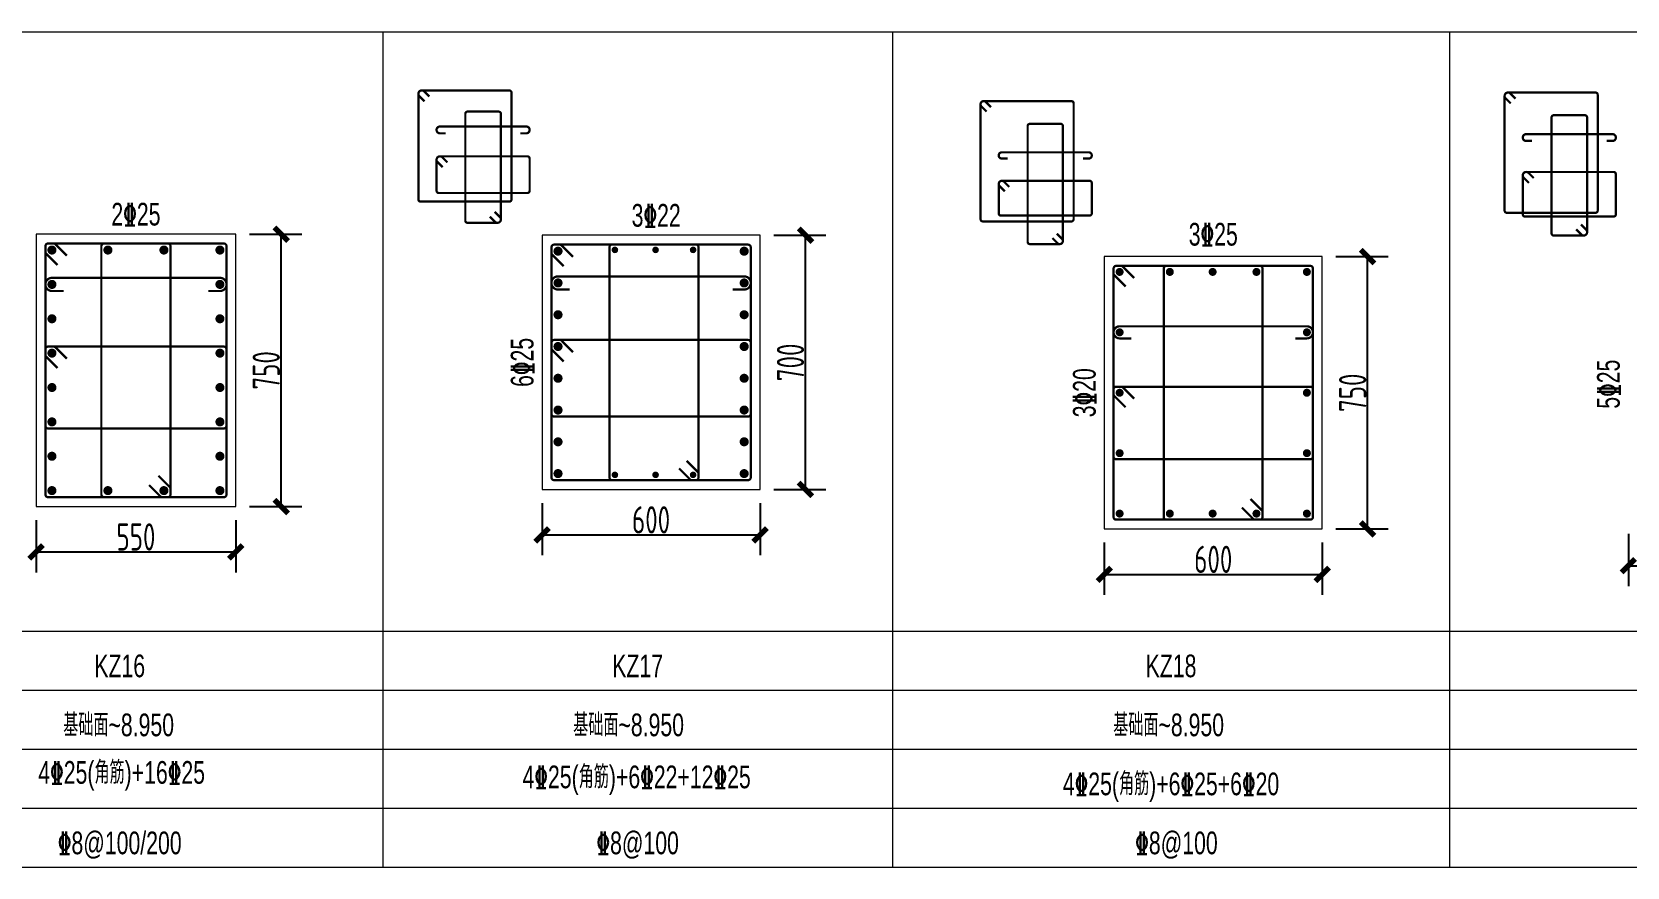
# Model space of a CAD drawing. Extents: x -695511 to 885008, y -751583 to -95266.
# Drawn here: x 273576 to 291143, y -255736 to -246536 of the extents above; entities that cross this region are included whole.
import ezdxf
from ezdxf.enums import TextEntityAlignment as Align

# ---------------------------------------------------------------- set-up
doc = ezdxf.new("R2010")
doc.units = 0
doc.header["$LTSCALE"] = 1000
doc.header["$MEASUREMENT"] = 0
for name, color, linetype, lineweight in [('柱原位标注', 7, 'Continuous', 18), ('柱尺寸标注', 3, 'Continuous', 18), ('柱截面轮廓', 7, 'Continuous', 18), ('柱箍筋', 1, 'Continuous', 25), ('柱纵筋', 1, 'Continuous', 70), ('柱表文字', 7, 'Continuous', 18), ('柱表边线', 253, 'Continuous', 18)]:
    doc.layers.add(name, color=color, linetype=linetype, lineweight=lineweight)
doc.styles.add('样式 1', font='GS_TXT.shx', dxfattribs={"width": 0.7, "height": 375, "bigfont": 'yjkchn.shx'})
doc.styles.add('盈建科标注', font='yjkeng.shx', dxfattribs={"width": 0.7, "height": 300, "bigfont": 'yjkchn.shx'})
doc.dimstyles.new('盈建科结构', dxfattribs={"dimscale": 150, "dimtxt": 2.5, "dimasz": 1, "dimexe": 1.5, "dimexo": 1.5, "dimgap": 1, "dimtad": 1, "dimdec": 0, "dimzin": 0, "dimdsep": 46, "dimtxsty": '盈建科标注', "dimblk": 'ARCHTICK', "dimcen": 0.09, "dimclrt": 7, "dimadec": 0, "dimazin": 0, "dimtfac": 1, "dimtdec": 4, "dimtix": 1, "dimtmove": 2, "dimatfit": 3, "dimfxl": 1, "dimtolj": 1, "dimtzin": 0, "dimarcsym": 0})

# ---------------------------------------------------------------- blocks, each defined once
blk = doc.blocks.new('_ArchTick')
at = {"color": 0, "linetype": 'ByBlock', "const_width": 0.4}
blk.add_lwpolyline([(-0.5, -0.5), (0.5, 0.5)], dxfattribs=at)
blk = doc.blocks.new('*D322')
at = {"layer": 'Defpoints', "color": 0, "transparency": 16777216}
for p in [(285386, -252011), (287786, -252011), (287786, -252511)]:
    blk.add_point(p, dxfattribs=at)
at = {"layer": '柱尺寸标注', "color": 0, "lineweight": -2, "transparency": 16777216}
for p, q in [((285386, -252161), (285386, -252736)), ((287786, -252161), (287786, -252736)), ((285386, -252511), (287786, -252511))]:
    blk.add_line(p, q, dxfattribs=at)
at = {"layer": '柱尺寸标注', "color": 0, "linetype": 'ByBlock', "lineweight": -2, "transparency": 16777216, "xscale": 150, "yscale": 150, "zscale": 150, "rotation": 180}
blk.add_blockref('_ArchTick', (285386, -252511), dxfattribs=at)
at = {"layer": '柱尺寸标注', "color": 0, "linetype": 'ByBlock', "lineweight": -2, "transparency": 16777216, "xscale": 150, "yscale": 150, "zscale": 150}
blk.add_blockref('_ArchTick', (287786, -252511), dxfattribs=at)
at = {"layer": '柱尺寸标注', "color": 7, "lineweight": 18, "transparency": 16777216, "insert": (286586, -252346), "char_height": 300, "attachment_point": 5, "style": '盈建科标注'}
blk.add_mtext('\\A1;600', dxfattribs=at)
blk = doc.blocks.new('*D323')
at = {"layer": 'Defpoints', "color": 0, "transparency": 16777216}
for p in [(287786, -249011), (288286, -249011), (287786, -252011)]:
    blk.add_point(p, dxfattribs=at)
at = {"layer": '柱尺寸标注', "color": 0, "lineweight": -2, "transparency": 16777216}
for p, q in [((287936, -249011), (288511, -249011)), ((288286, -252011), (288286, -249011)), ((287936, -252011), (288511, -252011))]:
    blk.add_line(p, q, dxfattribs=at)
at = {"layer": '柱尺寸标注', "color": 0, "linetype": 'ByBlock', "lineweight": -2, "transparency": 16777216, "xscale": 150, "yscale": 150, "zscale": 150}
for p, rotation in [((288286, -249011), 90), ((288286, -252011), 270)]:
    blk.add_blockref('_ArchTick', p, dxfattribs=dict(at, rotation=rotation))
at = {"layer": '柱尺寸标注', "color": 7, "lineweight": 18, "transparency": 16777216, "insert": (288121, -250511), "char_height": 300, "attachment_point": 5, "rotation": 90, "style": '盈建科标注'}
blk.add_mtext('\\A1;750', dxfattribs=at)
blk = doc.blocks.new('*D366')
at = {"layer": 'Defpoints', "color": 0, "transparency": 16777216}
for p in [(273622, -251764), (275822, -251764), (275822, -252264)]:
    blk.add_point(p, dxfattribs=at)
at = {"layer": '柱尺寸标注', "color": 0, "lineweight": -2, "transparency": 16777216}
for p, q in [((273622, -251914), (273622, -252489)), ((275822, -251914), (275822, -252489)), ((273622, -252264), (275822, -252264))]:
    blk.add_line(p, q, dxfattribs=at)
at = {"layer": '柱尺寸标注', "color": 0, "linetype": 'ByBlock', "lineweight": -2, "transparency": 16777216, "xscale": 150, "yscale": 150, "zscale": 150, "rotation": 180}
blk.add_blockref('_ArchTick', (273622, -252264), dxfattribs=at)
at = {"layer": '柱尺寸标注', "color": 0, "linetype": 'ByBlock', "lineweight": -2, "transparency": 16777216, "xscale": 150, "yscale": 150, "zscale": 150}
blk.add_blockref('_ArchTick', (275822, -252264), dxfattribs=at)
at = {"layer": '柱尺寸标注', "color": 7, "lineweight": 18, "transparency": 16777216, "insert": (274722, -252099), "char_height": 300, "attachment_point": 5, "style": '盈建科标注'}
blk.add_mtext('\\A1;550', dxfattribs=at)
blk = doc.blocks.new('*D367')
at = {"layer": 'Defpoints', "color": 0, "transparency": 16777216}
for p in [(275822, -248764), (276322, -248764), (275822, -251764)]:
    blk.add_point(p, dxfattribs=at)
at = {"layer": '柱尺寸标注', "color": 0, "lineweight": -2, "transparency": 16777216}
for p, q in [((275972, -248764), (276547, -248764)), ((276322, -251764), (276322, -248764)), ((275972, -251764), (276547, -251764))]:
    blk.add_line(p, q, dxfattribs=at)
at = {"layer": '柱尺寸标注', "color": 0, "linetype": 'ByBlock', "lineweight": -2, "transparency": 16777216, "xscale": 150, "yscale": 150, "zscale": 150}
for p, rotation in [((276322, -248764), 90), ((276322, -251764), 270)]:
    blk.add_blockref('_ArchTick', p, dxfattribs=dict(at, rotation=rotation))
at = {"layer": '柱尺寸标注', "color": 7, "lineweight": 18, "transparency": 16777216, "insert": (276157, -250264), "char_height": 300, "attachment_point": 5, "rotation": 90, "style": '盈建科标注'}
blk.add_mtext('\\A1;750', dxfattribs=at)
blk = doc.blocks.new('*D368')
at = {"layer": 'Defpoints', "color": 0, "transparency": 16777216}
for p in [(279195, -251576), (281595, -251576), (281595, -252076)]:
    blk.add_point(p, dxfattribs=at)
at = {"layer": '柱尺寸标注', "color": 0, "lineweight": -2, "transparency": 16777216}
for p, q in [((279195, -251726), (279195, -252301)), ((281595, -251726), (281595, -252301)), ((279195, -252076), (281595, -252076))]:
    blk.add_line(p, q, dxfattribs=at)
at = {"layer": '柱尺寸标注', "color": 0, "linetype": 'ByBlock', "lineweight": -2, "transparency": 16777216, "xscale": 150, "yscale": 150, "zscale": 150, "rotation": 180}
blk.add_blockref('_ArchTick', (279195, -252076), dxfattribs=at)
at = {"layer": '柱尺寸标注', "color": 0, "linetype": 'ByBlock', "lineweight": -2, "transparency": 16777216, "xscale": 150, "yscale": 150, "zscale": 150}
blk.add_blockref('_ArchTick', (281595, -252076), dxfattribs=at)
at = {"layer": '柱尺寸标注', "color": 7, "lineweight": 18, "transparency": 16777216, "insert": (280395, -251911), "char_height": 300, "attachment_point": 5, "style": '盈建科标注'}
blk.add_mtext('\\A1;600', dxfattribs=at)
blk = doc.blocks.new('*D369')
at = {"layer": 'Defpoints', "color": 0, "transparency": 16777216}
for p in [(281595, -248776), (282095, -248776), (281595, -251576)]:
    blk.add_point(p, dxfattribs=at)
at = {"layer": '柱尺寸标注', "color": 0, "lineweight": -2, "transparency": 16777216}
for p, q in [((281745, -248776), (282320, -248776)), ((282095, -251576), (282095, -248776)), ((281745, -251576), (282320, -251576))]:
    blk.add_line(p, q, dxfattribs=at)
at = {"layer": '柱尺寸标注', "color": 0, "linetype": 'ByBlock', "lineweight": -2, "transparency": 16777216, "xscale": 150, "yscale": 150, "zscale": 150}
for p, rotation in [((282095, -248776), 90), ((282095, -251576), 270)]:
    blk.add_blockref('_ArchTick', p, dxfattribs=dict(at, rotation=rotation))
at = {"layer": '柱尺寸标注', "color": 7, "lineweight": 18, "transparency": 16777216, "insert": (281930, -250176), "char_height": 300, "attachment_point": 5, "rotation": 90, "style": '盈建科标注'}
blk.add_mtext('\\A1;700', dxfattribs=at)
blk = doc.blocks.new('*D370')
at = {"layer": 'Defpoints', "color": 0, "transparency": 16777216}
for p in [(291157, -251916), (293557, -251916), (293557, -252416)]:
    blk.add_point(p, dxfattribs=at)
at = {"layer": '柱尺寸标注', "color": 0, "lineweight": -2, "transparency": 16777216}
for p, q in [((291157, -252066), (291157, -252641)), ((293557, -252066), (293557, -252641)), ((291157, -252416), (293557, -252416))]:
    blk.add_line(p, q, dxfattribs=at)
at = {"layer": '柱尺寸标注', "color": 0, "linetype": 'ByBlock', "lineweight": -2, "transparency": 16777216, "xscale": 150, "yscale": 150, "zscale": 150, "rotation": 180}
blk.add_blockref('_ArchTick', (291157, -252416), dxfattribs=at)
at = {"layer": '柱尺寸标注', "color": 0, "linetype": 'ByBlock', "lineweight": -2, "transparency": 16777216, "xscale": 150, "yscale": 150, "zscale": 150}
blk.add_blockref('_ArchTick', (293557, -252416), dxfattribs=at)
at = {"layer": '柱尺寸标注', "color": 7, "lineweight": 18, "transparency": 16777216, "insert": (292357, -252251), "char_height": 300, "attachment_point": 5, "style": '盈建科标注'}
blk.add_mtext('\\A1;600', dxfattribs=at)

msp = doc.modelspace()

# ---------------------------------------------------------------- linework, layer by layer
at = {"layer": '柱截面轮廓', "lineweight": 18}
for points in [[(275822, -248763.8), (273622, -248763.8), (273622, -251763.8), (275822, -251763.8)], [(281595, -248776.3), (279195, -248776.3), (279195, -251576.3), (281595, -251576.3)], [(287785.7, -249010.8), (285385.7, -249010.8), (285385.7, -252010.8), (287785.7, -252010.8)]]:
    msp.add_lwpolyline(points, close=True, dxfattribs=at)
at = {"layer": '柱箍筋', "lineweight": 25, "const_width": 25}
for points in [[(277953.1, -247248.1), (277896.5, -247191.5, 0.6681786), (277832.5, -247218), (277832.5, -248380.5, 0.4142136), (277857.5, -248405.5), (278832.5, -248405.5, 0.4142136), (278857.5, -248380.5), (278857.5, -247205.5, 0.4142136), (278832.5, -247180.5), (277870, -247180.5, 0.6681786), (277843.5, -247244.5), (277900, -247301.1)], [(284138.7, -247365), (284082.1, -247308.4, 0.6681786), (284023.2, -247332.8), (284023.2, -248598.3, 0.4142136), (284048.2, -248623.3), (285023.2, -248623.3, 0.4142136), (285048.2, -248598.3), (285048.2, -247323.3, 0.4142136), (285023.2, -247298.3), (284057.7, -247298.3, 0.6681786), (284033.3, -247357.2), (284089.9, -247413.8)], [(289914.9, -247271.3), (289858.3, -247214.7, 0.6681786), (289794.3, -247241.3), (289794.3, -248503.8, 0.4142136), (289819.3, -248528.8), (290794.3, -248528.8, 0.4142136), (290819.3, -248503.8), (290819.3, -247228.8, 0.4142136), (290794.3, -247203.8), (289831.8, -247203.8, 0.6681786), (289805.3, -247267.8), (289861.9, -247324.3)], [(278620.2, -248571.3), (278676.8, -248627.9, 0.6681786), (278740.8, -248601.3), (278740.8, -247438.8, 0.4142136), (278715.8, -247413.8), (278374.1, -247413.8, 0.4142136), (278349.1, -247438.8), (278349.1, -248613.8, 0.4142136), (278374.1, -248638.8), (278703.3, -248638.8, 0.6681786), (278729.8, -248574.8), (278673.3, -248518.2)], [(290582.1, -248711.2), (290638.6, -248767.8, 0.6681786), (290702.6, -248741.3), (290702.6, -247478.8, 0.4142136), (290677.6, -247453.8), (290336, -247453.8, 0.4142136), (290311, -247478.8), (290311, -248753.8, 0.4142136), (290336, -248778.8), (290665.1, -248778.8, 0.6681786), (290691.7, -248714.7), (290635.1, -248658.2)], [(278134, -247653.1), (278070, -247653.1, -1), (278070, -247578.1), (279020, -247578.1, -1), (279020, -247653.1), (278956, -247653.1)], [(284814.1, -248806.7), (284870.6, -248863.2, 0.6681786), (284929.5, -248838.8), (284929.5, -247573.3, 0.4142136), (284904.5, -247548.3), (284566.9, -247548.3, 0.4142136), (284541.9, -247573.3), (284541.9, -248848.3, 0.4142136), (284566.9, -248873.3), (284895, -248873.3, 0.6681786), (284919.4, -248814.4), (284862.9, -248757.9)], [(290095.8, -247737.1), (290031.8, -247737.1, -1), (290031.8, -247662.1), (290981.8, -247662.1, -1), (290981.8, -247737.1), (290917.8, -247737.1)], [(284321.7, -247931.3), (284257.7, -247931.3, -1), (284257.7, -247862.3), (285213.7, -247862.3, -1), (285213.7, -247931.3), (285149.7, -247931.3)], [(278100, -248027.3), (278043.5, -247970.7, -0.6681786), (278070, -247906.7), (279032.5, -247906.7, -0.4142136), (279057.5, -247931.7), (279057.5, -248285.3, -0.4142136), (279032.5, -248310.3), (278057.5, -248310.3, -0.4142136), (278032.5, -248285.3), (278032.5, -247944.2, -0.6681786), (278096.5, -247917.7), (278153.1, -247974.2)], [(284289.9, -248291.8), (284233.3, -248235.2, -0.6681786), (284257.7, -248176.3), (285223.2, -248176.3, -0.4142136), (285248.2, -248201.3), (285248.2, -248534.3, -0.4142136), (285223.2, -248559.3), (284248.2, -248559.3, -0.4142136), (284223.2, -248534.3), (284223.2, -248210.8, -0.6681786), (284282.1, -248186.4), (284338.7, -248243)], [(290061.9, -248199.3), (290005.3, -248142.8, -0.6681786), (290031.8, -248078.8), (290994.3, -248078.8, -0.4142136), (291019.3, -248103.8), (291019.3, -248545.4, -0.4142136), (290994.3, -248570.4), (290019.3, -248570.4, -0.4142136), (289994.3, -248545.4), (289994.3, -248116.3, -0.6681786), (290058.3, -248089.7), (290114.9, -248146.3)], [(273961.4, -249000.7), (273836.2, -248875.5, 0.1989124), (273814.1, -248866.3), (273755.7, -248866.3, 0.4142136), (273724.5, -248897.6), (273724.5, -251630.1, 0.4142136), (273755.7, -251661.3), (275688.2, -251661.3, 0.4142136), (275719.5, -251630.1), (275719.5, -248897.6, 0.4142136), (275688.2, -248866.3), (273755.7, -248866.3, 0.4142136), (273724.5, -248897.6), (273724.5, -248955.9, 0.1989124), (273733.6, -248978), (273858.8, -249103.2)], [(274865.9, -251527), (274991.1, -251652.2, 0.1989124), (275013.2, -251661.3), (275071.6, -251661.3, 0.4142136), (275102.8, -251630.1), (275102.8, -248897.6, 0.4142136), (275071.6, -248866.3), (274372.4, -248866.3, 0.4142136), (274341.1, -248897.6), (274341.1, -251630.1, 0.4142136), (274372.4, -251661.3), (275071.6, -251661.3, 0.4142136), (275102.8, -251630.1), (275102.8, -251571.7, 0.1989124), (275093.7, -251549.7), (274968.4, -251424.4)], [(279534.4, -249013.2), (279409.2, -248888, 0.1989124), (279387.1, -248878.8), (279328.7, -248878.8, 0.4142136), (279297.5, -248910.1), (279297.5, -251442.6, 0.4142136), (279328.7, -251473.8), (281461.2, -251473.8, 0.4142136), (281492.5, -251442.6), (281492.5, -248910.1, 0.4142136), (281461.2, -248878.8), (279328.7, -248878.8, 0.4142136), (279297.5, -248910.1), (279297.5, -248968.4, 0.1989124), (279306.6, -248990.5), (279431.8, -249115.7)], [(280703, -251343.6), (280825.9, -251466.5, 0.1989124), (280843.6, -251473.8), (280891, -251473.8, 0.4142136), (280916, -251448.8), (280916, -248903.8, 0.4142136), (280891, -248878.8), (279963, -248878.8, 0.4142136), (279938, -248903.8), (279938, -251448.8, 0.4142136), (279963, -251473.8), (280891, -251473.8, 0.4142136), (280916, -251448.8), (280916, -251401.5, 0.1989124), (280908.7, -251383.8), (280785.7, -251260.8)], [(273925, -249389.9), (273797, -249389.9, -1), (273797, -249244.9), (275647, -249244.9, -1), (275647, -249389.9), (275519, -249389.9)], [(279498, -249373.8), (279370, -249373.8, -1), (279370, -249228.8), (281420, -249228.8, -1), (281420, -249373.8), (281292, -249373.8)], [(285714.9, -249245.9), (285590.5, -249121.6, 0.1989124), (285570.5, -249113.3), (285516.5, -249113.3, 0.4142136), (285488.2, -249141.6), (285488.2, -251880.1, 0.4142136), (285516.5, -251908.3), (287655, -251908.3, 0.4142136), (287683.2, -251880.1), (287683.2, -249141.6, 0.4142136), (287655, -249113.3), (285516.5, -249113.3, 0.4142136), (285488.2, -249141.6), (285488.2, -249195.7, 0.1989124), (285496.5, -249215.7), (285620.8, -249340)], [(286901.2, -251775.7), (287025.5, -251900.1, 0.1989124), (287045.5, -251908.3), (287099.6, -251908.3, 0.4142136), (287127.9, -251880.1), (287127.9, -249141.6, 0.4142136), (287099.6, -249113.3), (286069.3, -249113.3, 0.4142136), (286041, -249141.6), (286041, -251880.1, 0.4142136), (286069.3, -251908.3), (287099.6, -251908.3, 0.4142136), (287127.9, -251880.1), (287127.9, -251826, 0.1989124), (287119.6, -251806), (286995.3, -251681.7)], [(285682.7, -249911.8), (285554.7, -249911.8, -1), (285554.7, -249778.8), (287616.7, -249778.8, -1), (287616.7, -249911.8), (287488.7, -249911.8)], [(279431.8, -250165.7), (279306.6, -250040.5, -0.1989124), (279297.5, -250018.4), (279297.5, -249960.1, -0.4142136), (279328.7, -249928.8), (281461.2, -249928.8, -0.4142136), (281492.5, -249960.1), (281492.5, -250742.6, -0.4142136), (281461.2, -250773.8), (279328.7, -250773.8, -0.4142136), (279297.5, -250742.6), (279297.5, -249960.1, -0.4142136), (279328.7, -249928.8), (279387.1, -249928.8, -0.1989124), (279409.2, -249938), (279534.4, -250063.2)], [(273858.8, -250239), (273733.6, -250113.7, -0.1989124), (273724.5, -250091.6), (273724.5, -250033.3, -0.4142136), (273755.7, -250002), (275688.2, -250002, -0.4142136), (275719.5, -250033.3), (275719.5, -250872.9, -0.4142136), (275688.2, -250904.2), (273755.7, -250904.2, -0.4142136), (273724.5, -250872.9), (273724.5, -250033.3, -0.4142136), (273755.7, -250002), (273814.1, -250002, -0.1989124), (273836.2, -250011.2), (273961.4, -250136.4)], [(285620.8, -250671), (285496.5, -250546.7, -0.1989124), (285488.2, -250526.7), (285488.2, -250472.6, -0.4142136), (285516.5, -250444.3), (287655, -250444.3, -0.4142136), (287683.2, -250472.6), (287683.2, -251214.6, -0.4142136), (287655, -251242.8), (285516.5, -251242.8, -0.4142136), (285488.2, -251214.6), (285488.2, -250472.6, -0.4142136), (285516.5, -250444.3), (285570.5, -250444.3, -0.1989124), (285590.5, -250452.6), (285714.9, -250576.9)]]:
    msp.add_lwpolyline(points, format="xyb", dxfattribs=at)
at = {"layer": '柱纵筋', "lineweight": 70}
for points, const_width in [([(273822, -248938.8, 1), (273772, -248938.8, 1)], 50), ([(274438.6, -248938.8, 1), (274388.6, -248938.8, 1)], 50), ([(275055.3, -248938.8, 1), (275005.3, -248938.8, 1)], 50), ([(275672, -248938.8, 1), (275622, -248938.8, 1)], 50), ([(279395, -248951.3, 1), (279345, -248951.3, 1)], 50), ([(280014.5, -248937.3, 1), (279978.5, -248937.3, 1)], 36), ([(280462.5, -248937.3, 1), (280426.5, -248937.3, 1)], 36), ([(280875.5, -248937.3, 1), (280839.5, -248937.3, 1)], 36), ([(281445, -248951.3, 1), (281395, -248951.3, 1)], 50), ([(273822, -249317.4, 1), (273772, -249317.4, 1)], 50), ([(275672, -249317.4, 1), (275622, -249317.4, 1)], 50), ([(279395, -249301.3, 1), (279345, -249301.3, 1)], 50), ([(281445, -249301.3, 1), (281395, -249301.3, 1)], 50), ([(285576.7, -249179.8, 1), (285532.7, -249179.8, 1)], 44), ([(286129.5, -249179.8, 1), (286085.5, -249179.8, 1)], 44), ([(286601, -249179.8, 1), (286557, -249179.8, 1)], 44), ([(287083.4, -249179.8, 1), (287039.4, -249179.8, 1)], 44), ([(287638.7, -249179.8, 1), (287594.7, -249179.8, 1)], 44), ([(279395, -249651.3, 1), (279345, -249651.3, 1)], 50), ([(281445, -249651.3, 1), (281395, -249651.3, 1)], 50), ([(273822, -249696, 1), (273772, -249696, 1)], 50), ([(275672, -249696, 1), (275622, -249696, 1)], 50), ([(279395, -250001.3, 1), (279345, -250001.3, 1)], 50), ([(281445, -250001.3, 1), (281395, -250001.3, 1)], 50), ([(273822, -250074.5, 1), (273772, -250074.5, 1)], 50), ([(275672, -250074.5, 1), (275622, -250074.5, 1)], 50), ([(279395, -250351.3, 1), (279345, -250351.3, 1)], 50), ([(281445, -250351.3, 1), (281395, -250351.3, 1)], 50), ([(273822, -250453.1, 1), (273772, -250453.1, 1)], 50), ([(275672, -250453.1, 1), (275622, -250453.1, 1)], 50), ([(279395, -250701.3, 1), (279345, -250701.3, 1)], 50), ([(281445, -250701.3, 1), (281395, -250701.3, 1)], 50), ([(273822, -250831.7, 1), (273772, -250831.7, 1)], 50), ([(275672, -250831.7, 1), (275622, -250831.7, 1)], 50), ([(279395, -251051.3, 1), (279345, -251051.3, 1)], 50), ([(281445, -251051.3, 1), (281395, -251051.3, 1)], 50), ([(273822, -251210.3, 1), (273772, -251210.3, 1)], 50), ([(275672, -251210.3, 1), (275622, -251210.3, 1)], 50), ([(279395, -251401.3, 1), (279345, -251401.3, 1)], 50), ([(280014.5, -251415.3, 1), (279978.5, -251415.3, 1)], 36), ([(280462.5, -251415.3, 1), (280426.5, -251415.3, 1)], 36), ([(280875.5, -251415.3, 1), (280839.5, -251415.3, 1)], 36), ([(281445, -251401.3, 1), (281395, -251401.3, 1)], 50), ([(273822, -251588.8, 1), (273772, -251588.8, 1)], 50), ([(274438.6, -251588.8, 1), (274388.6, -251588.8, 1)], 50), ([(275055.3, -251588.8, 1), (275005.3, -251588.8, 1)], 50), ([(275672, -251588.8, 1), (275622, -251588.8, 1)], 50), ([(285576.7, -251841.8, 1), (285532.7, -251841.8, 1)], 44), ([(286129.5, -251841.8, 1), (286085.5, -251841.8, 1)], 44), ([(286601, -251841.8, 1), (286557, -251841.8, 1)], 44), ([(287083.4, -251841.8, 1), (287039.4, -251841.8, 1)], 44), ([(287638.7, -251841.8, 1), (287594.7, -251841.8, 1)], 44)]:
    msp.add_lwpolyline(points, format="xyb", close=True, dxfattribs=dict(at, const_width=const_width))
at = {"layer": '柱纵筋', "lineweight": 35, "const_width": 44}
for points in [[(285576.7, -249845.3, 1), (285532.7, -249845.3, 1)], [(287638.7, -249845.3, 1), (287594.7, -249845.3, 1)], [(285576.7, -250510.8, 1), (285532.7, -250510.8, 1)], [(287638.7, -250510.8, 1), (287594.7, -250510.8, 1)], [(285576.7, -251176.3, 1), (285532.7, -251176.3, 1)], [(287638.7, -251176.3, 1), (287594.7, -251176.3, 1)]]:
    msp.add_lwpolyline(points, format="xyb", close=True, dxfattribs=at)
at = {"layer": '柱表边线', "lineweight": 18}
for p, q in [((271645.2, -246535.8), (277441.6, -246535.8)), ((277441.6, -246535.8), (277441.6, -253135.8)), ((277441.6, -246535.8), (277441.6, -253135.8)), ((277441.6, -246535.8), (277441.6, -253135.8)), ((277441.6, -246535.8), (277441.6, -253135.8)), ((277441.6, -246535.8), (283052.5, -246535.8)), ((283052.5, -246535.8), (283052.5, -253135.8)), ((283052.5, -246535.8), (283052.5, -253135.8)), ((283052.5, -246535.8), (283052.5, -253135.8)), ((283052.5, -246535.8), (283052.5, -253135.8)), ((283052.5, -246535.8), (289188.9, -246535.8)), ((289188.9, -246535.8), (289188.9, -253135.8)), ((289188.9, -246535.8), (289188.9, -253135.8)), ((289188.9, -246535.8), (289188.9, -253135.8)), ((289188.9, -246535.8), (289188.9, -253135.8)), ((289188.9, -246535.8), (295325.2, -246535.8)), ((271645.2, -253135.8), (277441.6, -253135.8)), ((277441.6, -253135.8), (277441.6, -253785.8)), ((277441.6, -253135.8), (277441.6, -253785.8)), ((277441.6, -253135.8), (277441.6, -253785.8)), ((277441.6, -253135.8), (283052.5, -253135.8)), ((277441.6, -253135.8), (277441.6, -253785.8)), ((283052.5, -253135.8), (283052.5, -253785.8)), ((283052.5, -253135.8), (283052.5, -253785.8)), ((283052.5, -253135.8), (283052.5, -253785.8)), ((283052.5, -253135.8), (289188.9, -253135.8)), ((283052.5, -253135.8), (283052.5, -253785.8)), ((289188.9, -253135.8), (289188.9, -253785.8)), ((289188.9, -253135.8), (289188.9, -253785.8)), ((289188.9, -253135.8), (289188.9, -253785.8)), ((289188.9, -253135.8), (295325.2, -253135.8)), ((289188.9, -253135.8), (289188.9, -253785.8)), ((271645.2, -253785.8), (277441.6, -253785.8)), ((277441.6, -253785.8), (277441.6, -254435.8)), ((277441.6, -253785.8), (277441.6, -254435.8)), ((277441.6, -253785.8), (277441.6, -254435.8)), ((277441.6, -253785.8), (283052.5, -253785.8)), ((277441.6, -253785.8), (277441.6, -254435.8)), ((283052.5, -253785.8), (283052.5, -254435.8)), ((283052.5, -253785.8), (283052.5, -254435.8)), ((283052.5, -253785.8), (283052.5, -254435.8)), ((283052.5, -253785.8), (289188.9, -253785.8)), ((283052.5, -253785.8), (283052.5, -254435.8)), ((289188.9, -253785.8), (289188.9, -254435.8)), ((289188.9, -253785.8), (289188.9, -254435.8)), ((289188.9, -253785.8), (289188.9, -254435.8)), ((289188.9, -253785.8), (295325.2, -253785.8)), ((289188.9, -253785.8), (289188.9, -254435.8)), ((271645.2, -254435.8), (277441.6, -254435.8)), ((277441.6, -254435.8), (277441.6, -255085.8)), ((277441.6, -254435.8), (277441.6, -255085.8)), ((277441.6, -254435.8), (277441.6, -255085.8)), ((277441.6, -254435.8), (283052.5, -254435.8)), ((277441.6, -254435.8), (277441.6, -255085.8)), ((283052.5, -254435.8), (283052.5, -255085.8)), ((283052.5, -254435.8), (283052.5, -255085.8)), ((283052.5, -254435.8), (283052.5, -255085.8)), ((283052.5, -254435.8), (289188.9, -254435.8)), ((283052.5, -254435.8), (283052.5, -255085.8)), ((289188.9, -254435.8), (289188.9, -255085.8)), ((289188.9, -254435.8), (289188.9, -255085.8)), ((289188.9, -254435.8), (289188.9, -255085.8)), ((289188.9, -254435.8), (295325.2, -254435.8)), ((289188.9, -254435.8), (289188.9, -255085.8)), ((271645.2, -255085.8), (277441.6, -255085.8)), ((277441.6, -255085.8), (277441.6, -255735.8)), ((277441.6, -255085.8), (277441.6, -255735.8)), ((277441.6, -255085.8), (277441.6, -255735.8)), ((277441.6, -255085.8), (283052.5, -255085.8)), ((277441.6, -255085.8), (277441.6, -255735.8)), ((283052.5, -255085.8), (283052.5, -255735.8)), ((283052.5, -255085.8), (283052.5, -255735.8)), ((283052.5, -255085.8), (283052.5, -255735.8)), ((283052.5, -255085.8), (289188.9, -255085.8)), ((283052.5, -255085.8), (283052.5, -255735.8)), ((289188.9, -255085.8), (289188.9, -255735.8)), ((289188.9, -255085.8), (289188.9, -255735.8)), ((289188.9, -255085.8), (289188.9, -255735.8)), ((289188.9, -255085.8), (295325.2, -255085.8)), ((289188.9, -255085.8), (289188.9, -255735.8)), ((271645.2, -255735.8), (277441.6, -255735.8)), ((277441.6, -255735.8), (283052.5, -255735.8)), ((283052.5, -255735.8), (289188.9, -255735.8)), ((289188.9, -255735.8), (295325.2, -255735.8))]:
    msp.add_line(p, q, dxfattribs=at)

# ---------------------------------------------------------------- texts
at = {"layer": '柱原位标注', "style": '样式 1', "width": 0.7}
for s, p in [('2%%13225', (274722, -248743.8)), ('3%%13222', (280451, -248756.3)), ('3%%13225', (286585.7, -248964.8))]:
    msp.add_text(s, height=250, dxfattribs=at).set_placement(p, align=Align.BOTTOM_CENTER)
for s, p in [('6%%13225', (279175, -250176.3)), ('3%%13220', (285365.7, -250510.8)), ('5%%13225', (291136.8, -250416.3))]:
    msp.add_text(s, height=250, rotation=90, dxfattribs=at).set_placement(p, align=Align.BOTTOM_CENTER)
at = {"layer": '柱表文字', "style": '样式 1', "width": 0.7}
for s, p in [('KZ16', (274543.4, -253519.3)), ('KZ17', (280247.1, -253519.3)), ('KZ18', (286120.7, -253519.3)), ('基础面~8.950', (274531.1, -254169.3)), ('基础面~8.950', (280147.1, -254169.3)), ('基础面~8.950', (286094.1, -254169.3)), ('4%%13225(角筋)+16%%13225', (274564.7, -254692.8)), ('4%%13225(角筋)+6%%13222+12%%13225', (280235.9, -254742.3)), ('4%%13225(角筋)+6%%13225+6%%13220', (286120.7, -254819.3)), ('%%1328@100/200', (274543.4, -255469.3)), ('%%1328@100', (280247.1, -255469.3)), ('%%1328@100', (286180.7, -255469.3))]:
    msp.add_text(s, height=250, dxfattribs=at).set_placement(p, align=Align.MIDDLE_CENTER)

# ---------------------------------------------------------------- dimensions: what is measured, and where the dimension line sits
at = {"layer": '柱尺寸标注', "lineweight": 18}
for p1, p2, picture, middle in [((275822, -251763.8), (275822, -248763.8), '*D367', (276157, -250263.8)), ((281595, -251576.3), (281595, -248776.3), '*D369', (281930, -250176.3)), ((287785.7, -252010.8), (287785.7, -249010.8), '*D323', (288120.7, -250510.8)), ((279195, -251576.3), (281595, -251576.3), '*D368', (280395, -251911.3)), ((273622, -251763.8), (275822, -251763.8), '*D366', (274722, -252098.8)), ((285385.7, -252010.8), (287785.7, -252010.8), '*D322', (286585.7, -252345.8)), ((291156.8, -251916.3), (293556.8, -251916.3), '*D370', (292356.8, -252251.3))]:
    dim = msp.add_aligned_dim(p1=p1, p2=p2, distance=-500, dimstyle='盈建科结构', override={"dimexo": 1, "dimgap": 0.1, "dimlfac": 0.25, "dimrnd": 5}, dxfattribs=at)
    dim.commit()
    dim.dimension.update_dxf_attribs({"geometry": picture, "text_midpoint": middle})

doc.saveas('drawing.dxf')
